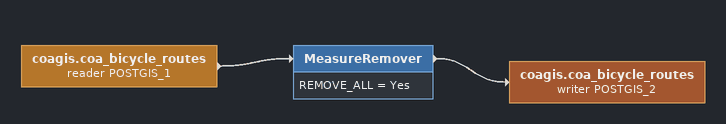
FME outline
coagis.coa_bicycle_routes (reader POSTGIS_1)
    -> MeasureRemover
MeasureRemover
    REMOVE_ALL = Yes
    -> coagis.coa_bicycle_routes (writer POSTGIS_2)
coagis.coa_bicycle_routes (writer POSTGIS_2)
